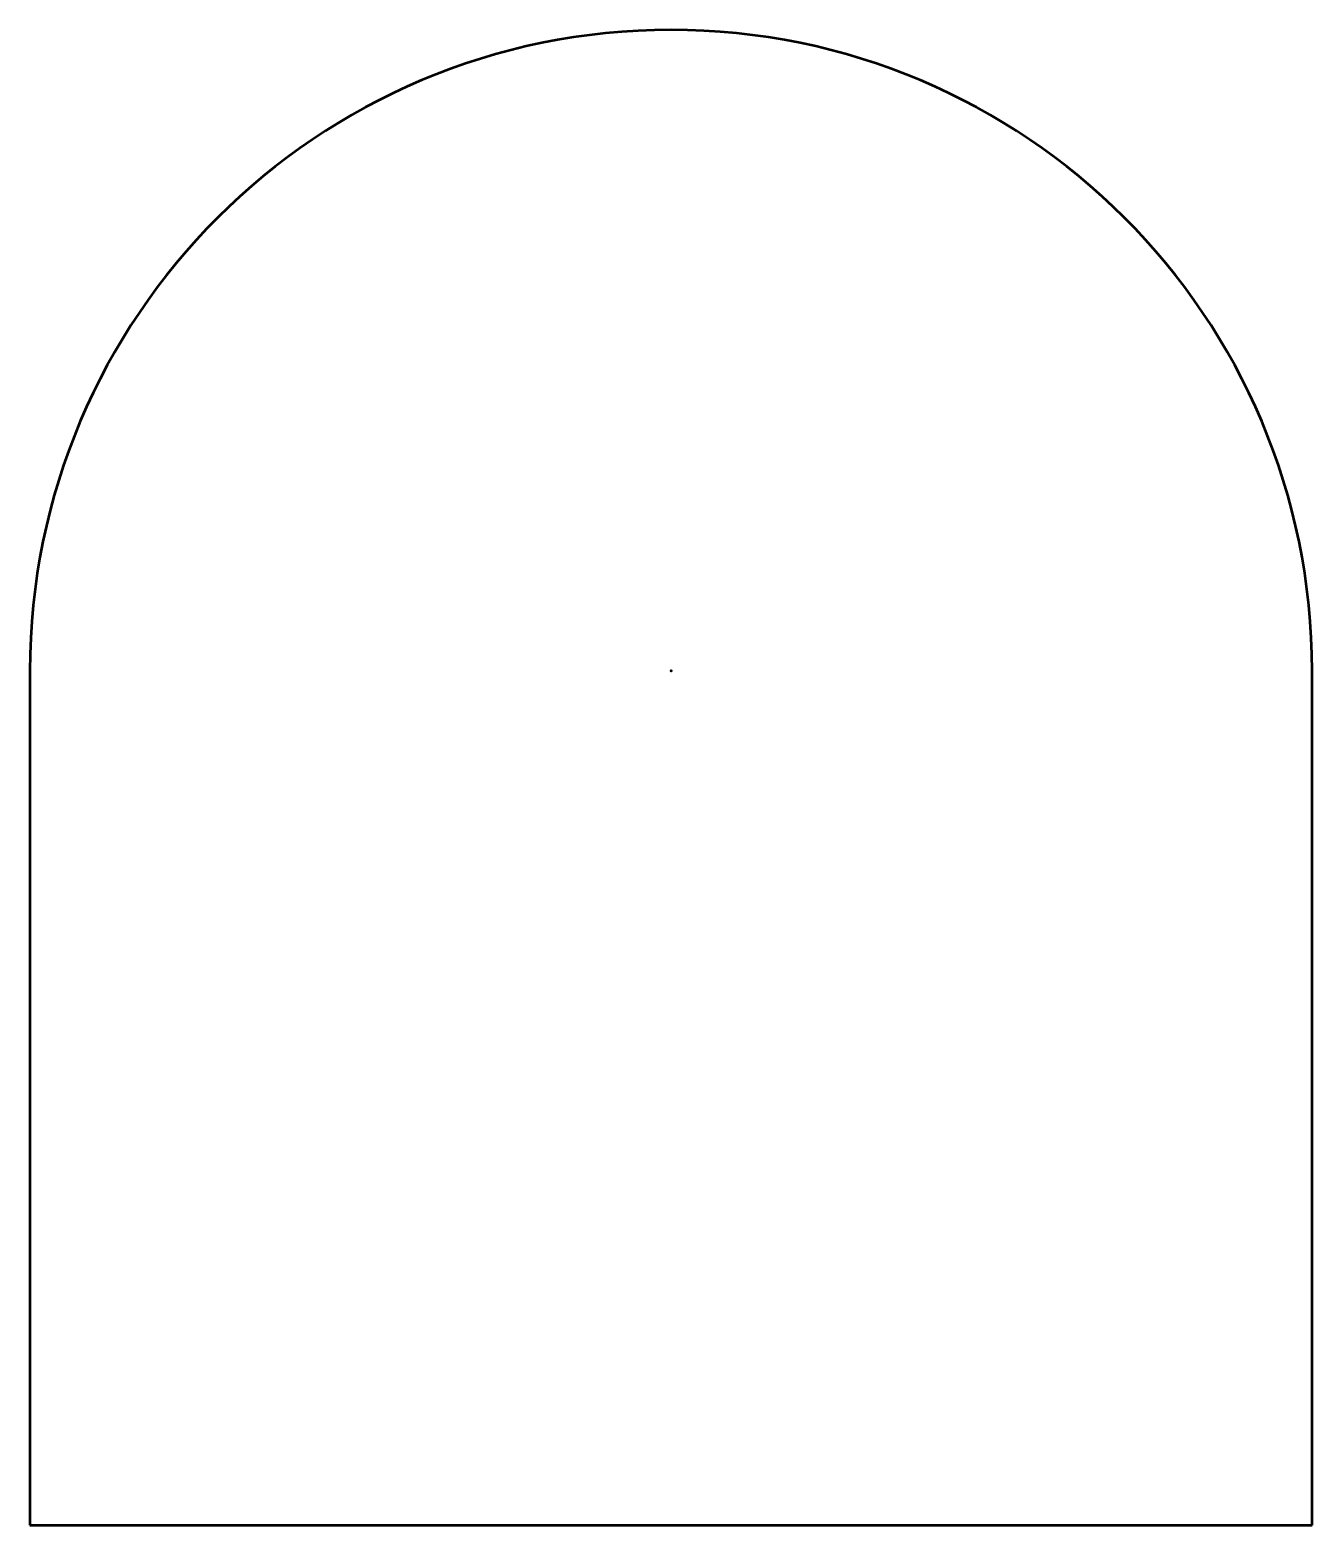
# Model space of a CAD drawing. Header units: millimetres. Extents: x 0 to 30, y 0 to 35.
import ezdxf

# ---------------------------------------------------------------- set-up
doc = ezdxf.new("R2010")
doc.units = ezdxf.units.MM
doc.layers.add('IV_ARC_CENTERS', color=7, linetype='Continuous', lineweight=50)
doc.layers.add('IV_OUTER_PROFILE', color=7, linetype='Continuous', lineweight=50)

msp = doc.modelspace()

# ---------------------------------------------------------------- linework, layer by layer
at = {"layer": 'IV_ARC_CENTERS'}
msp.add_point((15, 20), dxfattribs=at)
at = {"layer": 'IV_OUTER_PROFILE'}
for p, q in [((0, 20), (0, 0)), ((30, 0), (30, 20)), ((0, 0), (30, 0))]:
    msp.add_line(p, q, dxfattribs=at)
msp.add_arc((15, 20), 15, 0, 180, dxfattribs=at)

doc.saveas('drawing.dxf')
